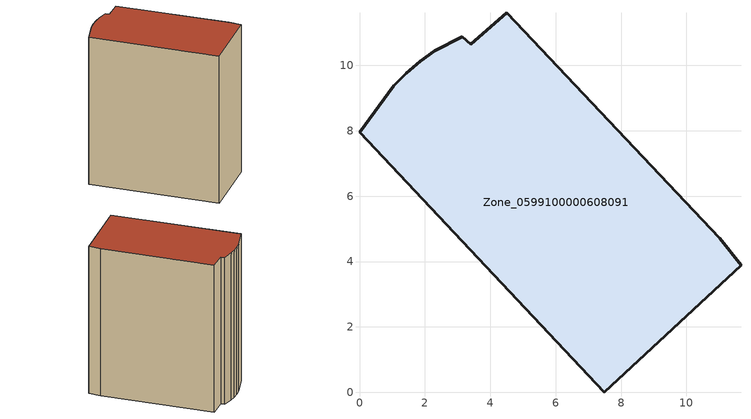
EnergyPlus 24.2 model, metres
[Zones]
Zone_0599100000608091
 floor ground (C_G): 3.14,10.88 3.4,10.64 4.51,11.61 11.02,4.71 11.67,3.88 7.49,0 0,7.96 1.05,9.37 1.44,9.76 1.86,10.12 2.31,10.44 z0
 wall outside (C_F): 7.49,0 11.67,3.88 11.02,4.71 4.51,11.61 3.4,10.64 3.14,10.88 2.31,10.44 1.86,10.12 1.44,9.76 1.05,9.37 0,7.96 7.49,0 z0:13.19
 roof outside (C_R): 1.05,9.37 0,7.96 7.49,0 11.67,3.88 11.02,4.71 4.51,11.61 3.4,10.64 3.14,10.88 2.31,10.44 1.86,10.12 1.44,9.76 z13.19
[BUILDING]
Pand.0599100000608091: North Axis=0; Terrain=City; Loads Convergence Tolerance Value=0.04; Temperature Convergence Tolerance Value=0.4; Solar Distribution=FullExterior; Maximum Number of Warmup Days=25; Minimum Number of Warmup Days=1
[Site:Location]
Rotterdam.The.Hague.AP_ZH_NLD Design_Conditions: Latitude=51.96; Longitude=4.45; Time Zone=1; Elevation=-4.5
[SITE:GROUNDTEMPERATURE:BUILDINGSURFACE]
18, 18, 18, 18, 18, 18, 18, 18, 18, 18, 18, 18
[MATERIAL] Thermal Absorptance=0.9; Solar Absorptance=0.7; Visible Absorptance=0.7
Name | Roughness | Thickness | Conductivity | Density | Specific Heat
G.TI.1946 | MediumSmooth | 0.15 | 1 | 540 | 1210
F.TI.1946 | Rough | 0.3 | 0.857143 | 1920 | 840
R.TI.1946 | MediumRough | 0.2 | 0.1 | 1500 | 1000
[CONSTRUCTION]
C_G: G.TI.1946
C_F: F.TI.1946
C_R: R.TI.1946
[ZONE]
Zone_0599100000608091: Type=1; Multiplier=1; Ceiling Height=Autocalculate; Volume=Autocalculate; Floor Area=autocalculate; Part of Total Floor Area=Yes
[ZONEINFILTRATION:DESIGNFLOWRATE]
Infil_Zone_0599100000608091: Zone or ZoneList or Space or SpaceList=Zone_0599100000608091; Schedule=AlwaysOn; Design Flow Rate Calculation Method=Flow/Area; Flow Rate per Floor Area=0.003; Constant Term Coefficient=1; Temperature Term Coefficient=0; Velocity Term Coefficient=0; Velocity Squared Term Coefficient=0
[HVACTEMPLATE:ZONE:IDEALLOADSAIRSYSTEM]
Zone_0599100000608091: Maximum Heating Supply Air Temperature=50; Minimum Cooling Supply Air Temperature=13; Maximum Heating Supply Air Humidity Ratio=0.0156; Minimum Cooling Supply Air Humidity Ratio=0.0077; Heating Limit=NoLimit; Cooling Limit=NoLimit; Dehumidification Control Type=ConstantSensibleHeatRatio; Cooling Sensible Heat Ratio=0.7; Dehumidification Setpoint=60; Humidification Control Type=None; Humidification Setpoint=30; Outdoor Air Method=None; Outdoor Air Flow Rate per Person=0.00944; Outdoor Air Flow Rate per Zone Floor Area=0; Outdoor Air Flow Rate per Zone=0; Demand Controlled Ventilation Type=None; Outdoor Air Economizer Type=NoEconomizer; Heat Recovery Type=None; Sensible Heat Recovery Effectiveness=0.7; Latent Heat Recovery Effectiveness=0.65
[ZONECONTROL:THERMOSTAT]
ThermostatControl_Zone_0599100000608091: Zone or ZoneList=Zone_0599100000608091; Control Type Schedule=DualSetpointControlType; Control 1=Thermostat_Zone_0599100000608091; Temperature Difference Between Cutout And Setpoint=0
[THERMOSTATSETPOINT:DUALSETPOINT]
Thermostat_Zone_0599100000608091: Heating Setpoint Temperature Schedule=HeatingSetpoint_Zone_0599100000608091; Cooling Setpoint Temperature Schedule=CoolingSetpoint_Zone_0599100000608091
[SCHEDULE:COMPACT]
HeatingSetpoint_Zone_0599100000608091: Through: 12/31, For: AllDays, Until: 24:00, 21
CoolingSetpoint_Zone_0599100000608091: Through: 12/31, For: AllDays, Until: 24:00, 24
DualSetpointControlType: Through: 12/31, For: AllDays, Until: 24:00, 4
AlwaysOn: Through: 12/31, For: AllDays, Until: 24:00, 1
